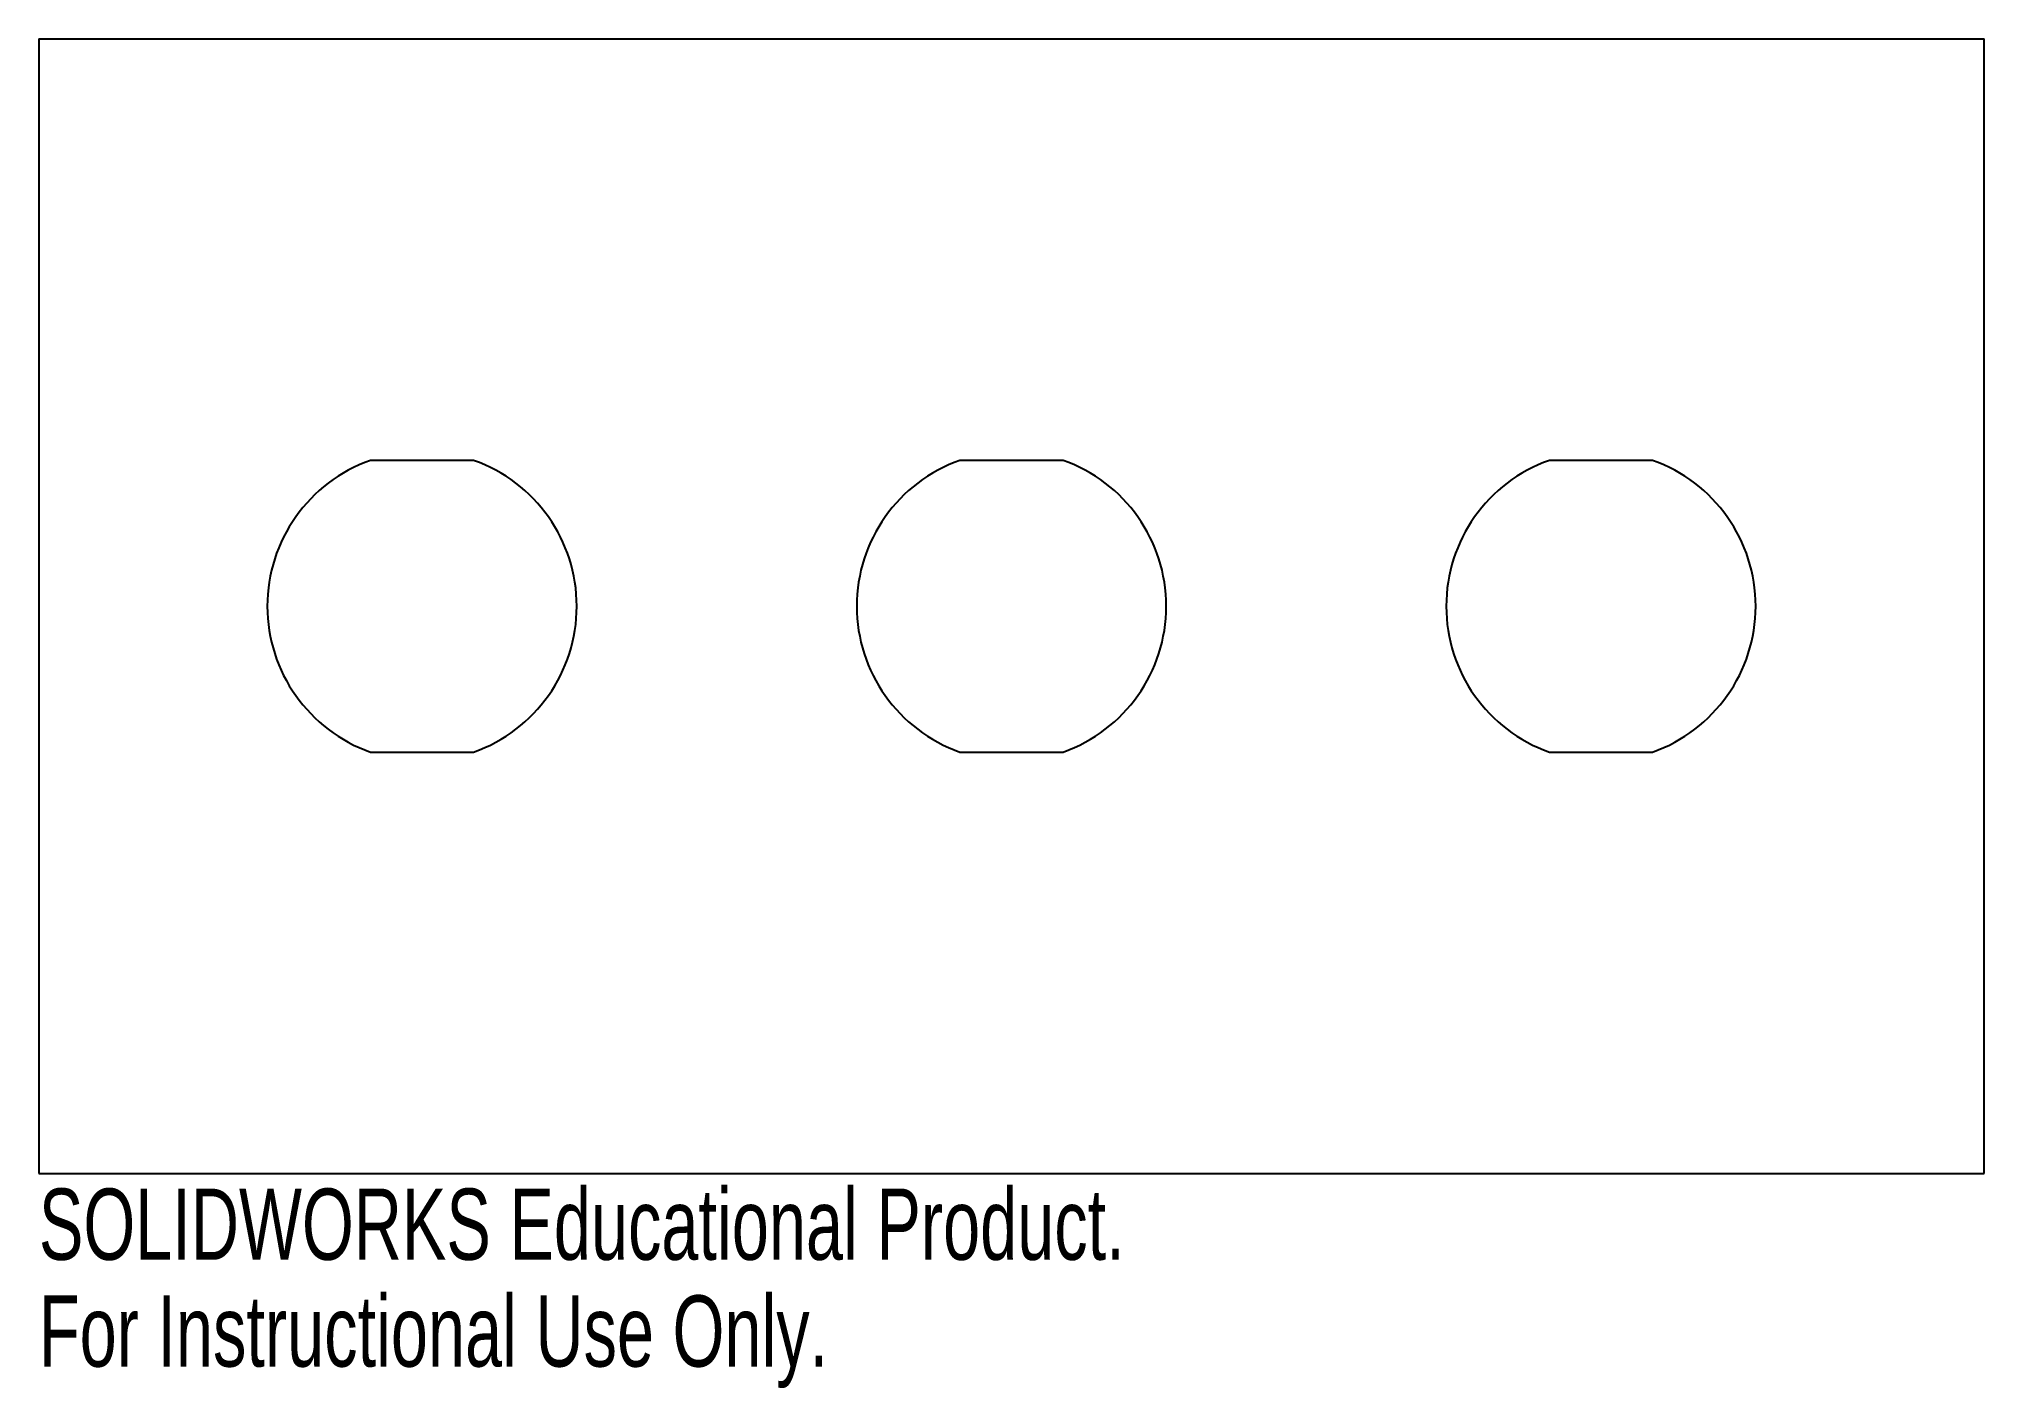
# Model space of a CAD drawing. Header units: millimetres. Extents: x -141 to -9, y -12 to 80.
import ezdxf

# ---------------------------------------------------------------- set-up
doc = ezdxf.new("R2010")
doc.units = ezdxf.units.MM
doc.styles.add('SLDTEXTSTYLE0', font='TXT', dxfattribs={"width": 0.7})

msp = doc.modelspace()

# ---------------------------------------------------------------- linework, layer by layer
at = {"color": 7, "linetype": 'Continuous', "lineweight": 25}
for p, q in [((-141, 80), (-141, 3)), ((-141, 80), (-9, 80)), ((-9, 3), (-9, 80)), ((-111.5, 51.4), (-118.5, 51.4)), ((-71.5, 51.4), (-78.5, 51.4)), ((-31.5, 51.4), (-38.5, 51.4)), ((-118.5, 31.6), (-111.5, 31.6)), ((-78.5, 31.6), (-71.5, 31.6)), ((-38.5, 31.6), (-31.5, 31.6)), ((-141, 3), (-9, 3))]:
    msp.add_line(p, q, dxfattribs=at)
for centre, start, end in [((-115, 41.5), 109.463, 250.537), ((-115, 41.5), 289.463, 70.537), ((-75, 41.5), 109.463, 250.537), ((-75, 41.5), 289.463, 70.537), ((-35, 41.5), 109.463, 250.537), ((-35, 41.5), 289.463, 70.537)]:
    msp.add_arc(centre, 10.5, start, end, dxfattribs=at)

# ---------------------------------------------------------------- texts
at = {"color": 7, "linetype": 'Continuous', "char_height": 4.8336, "attachment_point": 1, "style": 'SLDTEXTSTYLE0'}
for s, insert in [('SOLIDWORKS Educational Product.', (-141, 1.98)), ('For Instructional Use Only.', (-141, -5.27))]:
    msp.add_mtext(s, dxfattribs=dict(at, insert=insert))

doc.saveas('drawing.dxf')
